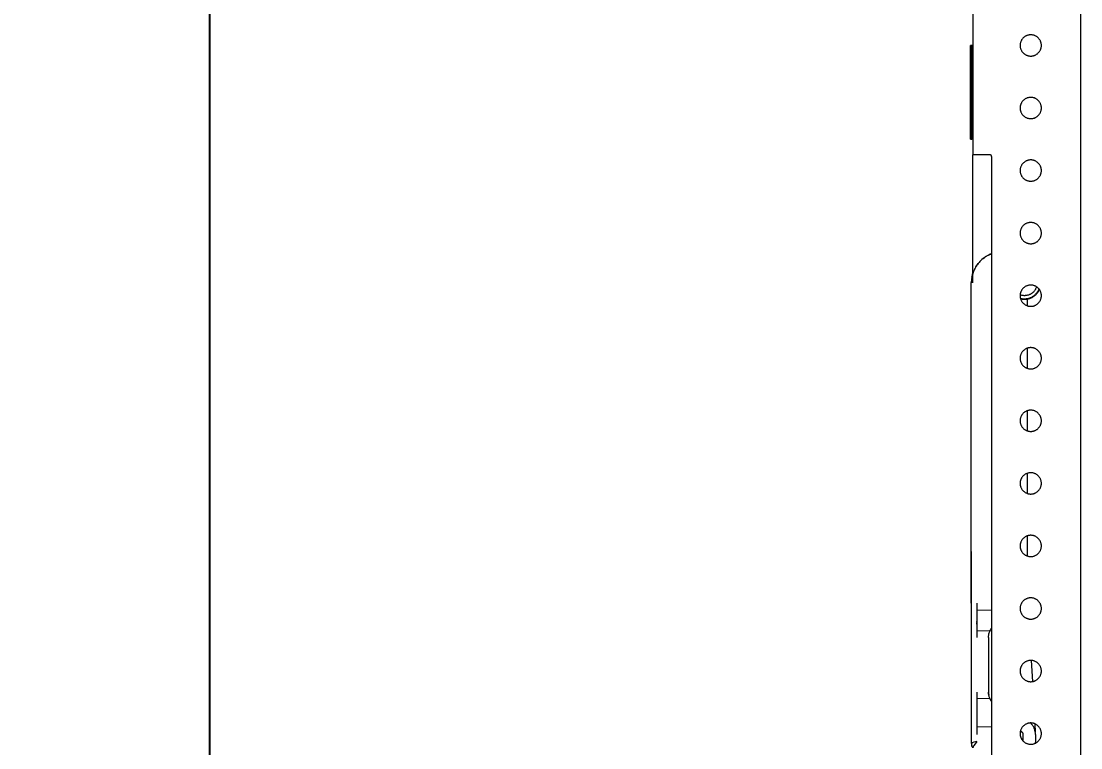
# Model space of a CAD drawing. Header units: millimetres. Extents: x -999 to 4635, y -962 to 3668.
# Drawn here: x -998.6 to -659.9, y 140.5 to 372.8 of the extents above; entities that cross this region are included whole.
import ezdxf

# ---------------------------------------------------------------- set-up
doc = ezdxf.new("R2010")
doc.units = ezdxf.units.MM
doc.layers.add('GORUNEN', color=7, linetype='Continuous', lineweight=9)
doc.layers.add('OLCU', color=4, linetype='Continuous', lineweight=9)
doc.styles.add('PI3D', font='arial.ttf')
doc.dimstyles.new('PF_MM', dxfattribs={"dimtxt": 40, "dimasz": 32, "dimexe": 24, "dimexo": 20, "dimgap": 14, "dimtad": 1, "dimdec": 1, "dimtxsty": 'PI3D', "dimcen": 2.5, "dimclrd": 4, "dimclre": 4, "dimclrt": 3, "dimazin": 3, "dimtfac": 1, "dimtmove": 0, "dimatfit": 3})

msp = doc.modelspace()

# ---------------------------------------------------------------- linework, layer by layer
at = {"layer": 'GORUNEN'}
for points in [[(-694.36, 2515), (-694.36, 330)], [(-659.86, 35), (-659.86, 2515)], [(-675.86, 368.4), (-676.02, 368.4), (-676.19, 368.38), (-676.35, 368.36), (-676.52, 368.33), (-676.68, 368.3), (-676.84, 368.25), (-677, 368.2), (-677.16, 368.14), (-677.31, 368.07), (-677.46, 368), (-677.6, 367.92), (-677.75, 367.83), (-677.88, 367.73), (-678.01, 367.63), (-678.14, 367.52), (-678.26, 367.4), (-678.38, 367.28), (-678.48, 367.16), (-678.59, 367.03), (-678.68, 366.89), (-678.77, 366.75), (-678.85, 366.6), (-678.93, 366.45), (-679, 366.3), (-679.06, 366.15), (-679.11, 365.99), (-679.15, 365.83), (-679.19, 365.66), (-679.22, 365.5), (-679.24, 365.33), (-679.25, 365.17), (-679.26, 365)], [(-672.46, 365), (-672.46, 365.17), (-672.47, 365.33), (-672.49, 365.5), (-672.52, 365.66), (-672.56, 365.83), (-672.6, 365.99), (-672.65, 366.15), (-672.71, 366.3), (-672.78, 366.45), (-672.86, 366.6), (-672.94, 366.75), (-673.03, 366.89), (-673.13, 367.03), (-673.23, 367.16), (-673.34, 367.28), (-673.45, 367.4), (-673.57, 367.52), (-673.7, 367.63), (-673.83, 367.73), (-673.97, 367.83), (-674.11, 367.92), (-674.25, 368), (-674.4, 368.07), (-674.55, 368.14), (-674.71, 368.2), (-674.87, 368.25), (-675.03, 368.3), (-675.19, 368.33), (-675.36, 368.36), (-675.52, 368.38), (-675.69, 368.4), (-675.86, 368.4)], [(-695.15, 335), (-695.15, 365)], [(-695.06, 365), (-695.15, 365)], [(-695.15, 335), (-695.15, 365)], [(-694.97, 365), (-695.06, 365)], [(-695.06, 335), (-695.06, 365)], [(-694.69, 365), (-694.97, 365)], [(-694.97, 335), (-694.97, 365)], [(-694.53, 365), (-694.69, 365)], [(-694.69, 335), (-694.69, 365)], [(-694.36, 365), (-694.53, 365)], [(-694.53, 335), (-694.53, 365)], [(-679.26, 365), (-679.25, 364.83), (-679.24, 364.67), (-679.22, 364.5), (-679.19, 364.34), (-679.15, 364.17), (-679.11, 364.01), (-679.06, 363.85), (-679, 363.7), (-678.93, 363.55), (-678.85, 363.4), (-678.77, 363.25), (-678.68, 363.11), (-678.59, 362.97), (-678.48, 362.84), (-678.38, 362.72), (-678.26, 362.6), (-678.14, 362.48), (-678.01, 362.37), (-677.88, 362.27), (-677.75, 362.17), (-677.6, 362.08), (-677.46, 362), (-677.31, 361.93), (-677.16, 361.86), (-677, 361.8), (-676.84, 361.75), (-676.68, 361.7), (-676.52, 361.67), (-676.35, 361.64), (-676.19, 361.62), (-676.02, 361.6), (-675.86, 361.6)], [(-675.86, 361.6), (-675.69, 361.6), (-675.52, 361.62), (-675.36, 361.64), (-675.19, 361.67), (-675.03, 361.7), (-674.87, 361.75), (-674.71, 361.8), (-674.55, 361.86), (-674.4, 361.93), (-674.25, 362), (-674.11, 362.08), (-673.97, 362.17), (-673.83, 362.27), (-673.7, 362.37), (-673.57, 362.48), (-673.45, 362.6), (-673.34, 362.72), (-673.23, 362.84), (-673.13, 362.97), (-673.03, 363.11), (-672.94, 363.25), (-672.86, 363.4), (-672.78, 363.55), (-672.71, 363.7), (-672.65, 363.85), (-672.6, 364.01), (-672.56, 364.17), (-672.52, 364.34), (-672.49, 364.5), (-672.47, 364.67), (-672.46, 364.83), (-672.46, 365)], [(-675.86, 348.4), (-676.02, 348.4), (-676.19, 348.38), (-676.35, 348.36), (-676.52, 348.33), (-676.68, 348.3), (-676.84, 348.25), (-677, 348.2), (-677.16, 348.14), (-677.31, 348.07), (-677.46, 348), (-677.6, 347.92), (-677.75, 347.83), (-677.88, 347.73), (-678.01, 347.63), (-678.14, 347.52), (-678.26, 347.4), (-678.38, 347.28), (-678.48, 347.16), (-678.59, 347.03), (-678.68, 346.89), (-678.77, 346.75), (-678.85, 346.6), (-678.93, 346.45), (-679, 346.3), (-679.06, 346.15), (-679.11, 345.99), (-679.15, 345.83), (-679.19, 345.66), (-679.22, 345.5), (-679.24, 345.33), (-679.25, 345.17), (-679.26, 345)], [(-672.46, 345), (-672.46, 345.17), (-672.47, 345.33), (-672.49, 345.5), (-672.52, 345.66), (-672.56, 345.83), (-672.6, 345.99), (-672.65, 346.15), (-672.71, 346.3), (-672.78, 346.45), (-672.86, 346.6), (-672.94, 346.75), (-673.03, 346.89), (-673.13, 347.03), (-673.23, 347.16), (-673.34, 347.28), (-673.45, 347.4), (-673.57, 347.52), (-673.7, 347.63), (-673.83, 347.73), (-673.97, 347.83), (-674.11, 347.92), (-674.25, 348), (-674.4, 348.07), (-674.55, 348.14), (-674.71, 348.2), (-674.87, 348.25), (-675.03, 348.3), (-675.19, 348.33), (-675.36, 348.36), (-675.52, 348.38), (-675.69, 348.4), (-675.86, 348.4)], [(-679.26, 345), (-679.25, 344.83), (-679.24, 344.67), (-679.22, 344.5), (-679.19, 344.34), (-679.15, 344.17), (-679.11, 344.01), (-679.06, 343.85), (-679, 343.7), (-678.93, 343.55), (-678.85, 343.4), (-678.77, 343.25), (-678.68, 343.11), (-678.59, 342.97), (-678.48, 342.84), (-678.38, 342.72), (-678.26, 342.6), (-678.14, 342.48), (-678.01, 342.37), (-677.88, 342.27), (-677.75, 342.17), (-677.6, 342.08), (-677.46, 342), (-677.31, 341.93), (-677.16, 341.86), (-677, 341.8), (-676.84, 341.75), (-676.68, 341.7), (-676.52, 341.67), (-676.35, 341.64), (-676.19, 341.62), (-676.02, 341.6), (-675.86, 341.6)], [(-675.86, 341.6), (-675.69, 341.6), (-675.52, 341.62), (-675.36, 341.64), (-675.19, 341.67), (-675.03, 341.7), (-674.87, 341.75), (-674.71, 341.8), (-674.55, 341.86), (-674.4, 341.93), (-674.25, 342), (-674.11, 342.08), (-673.97, 342.17), (-673.83, 342.27), (-673.7, 342.37), (-673.57, 342.48), (-673.45, 342.6), (-673.34, 342.72), (-673.23, 342.84), (-673.13, 342.97), (-673.03, 343.11), (-672.94, 343.25), (-672.86, 343.4), (-672.78, 343.55), (-672.71, 343.7), (-672.65, 343.85), (-672.6, 344.01), (-672.56, 344.17), (-672.52, 344.34), (-672.49, 344.5), (-672.47, 344.67), (-672.46, 344.83), (-672.46, 345)], [(-695.15, 335), (-695.06, 335)], [(-694.97, 335), (-695.06, 335)], [(-694.97, 335), (-694.69, 335)], [(-694.53, 335), (-694.69, 335)], [(-694.53, 335), (-694.36, 335)], [(-688.86, 330), (-694.36, 330)], [(-694.36, 289.06), (-694.36, 330)], [(-688.36, 329.5), (-688.36, 329.52), (-688.36, 329.55), (-688.36, 329.57), (-688.37, 329.6), (-688.37, 329.62), (-688.38, 329.64), (-688.38, 329.66), (-688.39, 329.69), (-688.4, 329.71), (-688.41, 329.73), (-688.42, 329.75), (-688.44, 329.77), (-688.45, 329.79), (-688.46, 329.81), (-688.48, 329.83), (-688.49, 329.85), (-688.51, 329.86), (-688.53, 329.88), (-688.55, 329.89), (-688.57, 329.91), (-688.59, 329.92), (-688.61, 329.93), (-688.63, 329.94), (-688.65, 329.96), (-688.67, 329.96), (-688.69, 329.97), (-688.72, 329.98), (-688.74, 329.99), (-688.76, 329.99), (-688.79, 330), (-688.81, 330), (-688.83, 330), (-688.86, 330)], [(-688.36, 329.5), (-688.36, 35)], [(-675.86, 328.4), (-676.02, 328.4), (-676.19, 328.38), (-676.35, 328.36), (-676.52, 328.33), (-676.68, 328.3), (-676.84, 328.25), (-677, 328.2), (-677.16, 328.14), (-677.31, 328.07), (-677.46, 328), (-677.6, 327.92), (-677.75, 327.83), (-677.88, 327.73), (-678.01, 327.63), (-678.14, 327.52), (-678.26, 327.4), (-678.38, 327.28), (-678.48, 327.16), (-678.59, 327.03), (-678.68, 326.89), (-678.77, 326.75), (-678.85, 326.6), (-678.93, 326.45), (-679, 326.3), (-679.06, 326.15), (-679.11, 325.99), (-679.15, 325.83), (-679.19, 325.66), (-679.22, 325.5), (-679.24, 325.33), (-679.25, 325.17), (-679.26, 325)], [(-672.46, 325), (-672.46, 325.17), (-672.47, 325.33), (-672.49, 325.5), (-672.52, 325.66), (-672.56, 325.83), (-672.6, 325.99), (-672.65, 326.15), (-672.71, 326.3), (-672.78, 326.45), (-672.86, 326.6), (-672.94, 326.75), (-673.03, 326.89), (-673.13, 327.03), (-673.23, 327.16), (-673.34, 327.28), (-673.45, 327.4), (-673.57, 327.52), (-673.7, 327.63), (-673.83, 327.73), (-673.97, 327.83), (-674.11, 327.92), (-674.25, 328), (-674.4, 328.07), (-674.55, 328.14), (-674.71, 328.2), (-674.87, 328.25), (-675.03, 328.3), (-675.19, 328.33), (-675.36, 328.36), (-675.52, 328.38), (-675.69, 328.4), (-675.86, 328.4)], [(-679.26, 325), (-679.25, 324.83), (-679.24, 324.67), (-679.22, 324.5), (-679.19, 324.34), (-679.15, 324.17), (-679.11, 324.01), (-679.06, 323.85), (-679, 323.7), (-678.93, 323.55), (-678.85, 323.4), (-678.77, 323.25), (-678.68, 323.11), (-678.59, 322.97), (-678.48, 322.84), (-678.38, 322.72), (-678.26, 322.6), (-678.14, 322.48), (-678.01, 322.37), (-677.88, 322.27), (-677.75, 322.17), (-677.6, 322.08), (-677.46, 322), (-677.31, 321.93), (-677.16, 321.86), (-677, 321.8), (-676.84, 321.75), (-676.68, 321.7), (-676.52, 321.67), (-676.35, 321.64), (-676.19, 321.62), (-676.02, 321.6), (-675.86, 321.6)], [(-675.86, 321.6), (-675.69, 321.6), (-675.52, 321.62), (-675.36, 321.64), (-675.19, 321.67), (-675.03, 321.7), (-674.87, 321.75), (-674.71, 321.8), (-674.55, 321.86), (-674.4, 321.93), (-674.25, 322), (-674.11, 322.08), (-673.97, 322.17), (-673.83, 322.27), (-673.7, 322.37), (-673.57, 322.48), (-673.45, 322.6), (-673.34, 322.72), (-673.23, 322.84), (-673.13, 322.97), (-673.03, 323.11), (-672.94, 323.25), (-672.86, 323.4), (-672.78, 323.55), (-672.71, 323.7), (-672.65, 323.85), (-672.6, 324.01), (-672.56, 324.17), (-672.52, 324.34), (-672.49, 324.5), (-672.47, 324.67), (-672.46, 324.83), (-672.46, 325)], [(-675.86, 308.4), (-676.02, 308.4), (-676.19, 308.38), (-676.35, 308.36), (-676.52, 308.33), (-676.68, 308.3), (-676.84, 308.25), (-677, 308.2), (-677.16, 308.14), (-677.31, 308.07), (-677.46, 308), (-677.6, 307.92), (-677.75, 307.83), (-677.88, 307.73), (-678.01, 307.63), (-678.14, 307.52), (-678.26, 307.4), (-678.38, 307.28), (-678.48, 307.16), (-678.59, 307.03), (-678.68, 306.89), (-678.77, 306.75), (-678.85, 306.6), (-678.93, 306.45), (-679, 306.3), (-679.06, 306.15), (-679.11, 305.99), (-679.15, 305.83), (-679.19, 305.66), (-679.22, 305.5), (-679.24, 305.33), (-679.25, 305.17), (-679.26, 305)], [(-672.46, 305), (-672.46, 305.17), (-672.47, 305.33), (-672.49, 305.5), (-672.52, 305.66), (-672.56, 305.83), (-672.6, 305.99), (-672.65, 306.15), (-672.71, 306.3), (-672.78, 306.45), (-672.86, 306.6), (-672.94, 306.75), (-673.03, 306.89), (-673.13, 307.03), (-673.23, 307.16), (-673.34, 307.28), (-673.45, 307.4), (-673.57, 307.52), (-673.7, 307.63), (-673.83, 307.73), (-673.97, 307.83), (-674.11, 307.92), (-674.25, 308), (-674.4, 308.07), (-674.55, 308.14), (-674.71, 308.2), (-674.87, 308.25), (-675.03, 308.3), (-675.19, 308.33), (-675.36, 308.36), (-675.52, 308.38), (-675.69, 308.4), (-675.86, 308.4)], [(-679.26, 305), (-679.25, 304.83), (-679.24, 304.67), (-679.22, 304.5), (-679.19, 304.34), (-679.15, 304.17), (-679.11, 304.01), (-679.06, 303.85), (-679, 303.7), (-678.93, 303.55), (-678.85, 303.4), (-678.77, 303.25), (-678.68, 303.11), (-678.59, 302.97), (-678.48, 302.84), (-678.38, 302.72), (-678.26, 302.6), (-678.14, 302.48), (-678.01, 302.37), (-677.88, 302.27), (-677.75, 302.17), (-677.6, 302.08), (-677.46, 302), (-677.31, 301.93), (-677.16, 301.86), (-677, 301.8), (-676.84, 301.75), (-676.68, 301.7), (-676.52, 301.67), (-676.35, 301.64), (-676.19, 301.62), (-676.02, 301.6), (-675.86, 301.6)], [(-675.86, 301.6), (-675.69, 301.6), (-675.52, 301.62), (-675.36, 301.64), (-675.19, 301.67), (-675.03, 301.7), (-674.87, 301.75), (-674.71, 301.8), (-674.55, 301.86), (-674.4, 301.93), (-674.25, 302), (-674.11, 302.08), (-673.97, 302.17), (-673.83, 302.27), (-673.7, 302.37), (-673.57, 302.48), (-673.45, 302.6), (-673.34, 302.72), (-673.23, 302.84), (-673.13, 302.97), (-673.03, 303.11), (-672.94, 303.25), (-672.86, 303.4), (-672.78, 303.55), (-672.71, 303.7), (-672.65, 303.85), (-672.6, 304.01), (-672.56, 304.17), (-672.52, 304.34), (-672.49, 304.5), (-672.47, 304.67), (-672.46, 304.83), (-672.46, 305)], [(-688.36, 298.43), (-688.78, 298.26), (-689.19, 298.07), (-689.6, 297.86), (-689.83, 297.74), (-690.05, 297.61)], [(-689.19, 298.07), (-688.92, 298.2), (-688.64, 298.31), (-688.36, 298.43)], [(-692.64, 295.33), (-692.93, 294.96), (-693.11, 294.71), (-693.29, 294.44), (-693.44, 294.18)], [(-693.44, 294.18), (-693.19, 294.58), (-692.93, 294.96), (-692.64, 295.33)], [(-693.13, 294.68), (-692.92, 294.98), (-692.78, 295.16), (-692.64, 295.34)], [(-692.99, 294.87), (-692.96, 294.92)], [(-691.11, 296.87), (-691.48, 296.55), (-691.83, 296.23), (-692.16, 295.89), (-692.4, 295.62), (-692.64, 295.33)], [(-691.11, 296.86), (-691.22, 296.77)], [(-690.05, 297.61), (-690.4, 297.38), (-690.75, 297.14), (-691.11, 296.87)], [(-691.11, 296.86), (-690.76, 297.13), (-690.41, 297.38), (-690.05, 297.61)], [(-691.09, 296.87), (-690.87, 297.05), (-690.73, 297.15), (-690.59, 297.25)], [(-690.45, 297.35), (-690.24, 297.49), (-690.02, 297.62)], [(-690.05, 297.61), (-690.02, 297.62)], [(-689.9, 297.69), (-689.65, 297.83), (-689.5, 297.92), (-689.34, 298)], [(-693.44, 294.18), (-693.63, 293.85), (-693.82, 293.49), (-693.99, 293.13), (-694.15, 292.75), (-694.29, 292.37), (-694.42, 291.99), (-694.53, 291.6), (-694.62, 291.2), (-694.7, 290.81), (-694.76, 290.41), (-694.81, 290), (-694.84, 289.6)], [(-694.69, 290.87), (-694.62, 291.23), (-694.53, 291.59), (-694.43, 291.94)], [(-694.69, 290.87), (-694.62, 291.23), (-694.53, 291.59), (-694.43, 291.94)], [(-693.44, 294.18), (-693.49, 294.11)], [(-693.46, 294.15), (-693.47, 294.14)], [(-693.47, 294.13), (-693.47, 294.13)], [(-693.45, 294.18), (-693.44, 294.19)], [(-693.45, 294.17), (-693.45, 294.17)], [(-694.84, 289.6), (-694.85, 289.33), (-694.86, 289.06)], [(-694.86, 289.06), (-694.85, 289.33), (-694.84, 289.6)], [(-694.86, 289.06), (-694.85, 289.52)], [(-694.86, 289.06), (-694.85, 289.52)], [(-694.86, 289.06), (-694.85, 289.52)], [(-694.85, 289.48), (-694.86, 289.06)], [(-694.86, 186.74), (-694.86, 289.06)], [(-694.86, 204.41), (-694.86, 289.06)], [(-675.86, 288.4), (-676.02, 288.4), (-676.19, 288.38), (-676.35, 288.36), (-676.52, 288.33), (-676.68, 288.3), (-676.84, 288.25), (-677, 288.2), (-677.16, 288.14), (-677.31, 288.07), (-677.46, 288), (-677.6, 287.92), (-677.75, 287.83), (-677.88, 287.73), (-678.01, 287.63), (-678.14, 287.52), (-678.26, 287.4), (-678.38, 287.28), (-678.48, 287.16), (-678.59, 287.03), (-678.68, 286.89), (-678.77, 286.75), (-678.85, 286.6), (-678.93, 286.45), (-679, 286.3), (-679.06, 286.15), (-679.11, 285.99), (-679.15, 285.83), (-679.19, 285.66), (-679.22, 285.5), (-679.24, 285.33), (-679.25, 285.17), (-679.26, 285)], [(-672.46, 285), (-672.46, 285.17), (-672.47, 285.33), (-672.49, 285.5), (-672.52, 285.66), (-672.56, 285.83), (-672.6, 285.99), (-672.65, 286.15), (-672.71, 286.3), (-672.78, 286.45), (-672.86, 286.6), (-672.94, 286.75), (-673.03, 286.89), (-673.13, 287.03), (-673.23, 287.16), (-673.34, 287.28), (-673.45, 287.4), (-673.57, 287.52), (-673.7, 287.63), (-673.83, 287.73), (-673.97, 287.83), (-674.11, 287.92), (-674.25, 288), (-674.4, 288.07), (-674.55, 288.14), (-674.71, 288.2), (-674.87, 288.25), (-675.03, 288.3), (-675.19, 288.33), (-675.36, 288.36), (-675.52, 288.38), (-675.69, 288.4), (-675.86, 288.4)], [(-679.26, 285), (-679.25, 284.83), (-679.24, 284.67), (-679.22, 284.5), (-679.19, 284.34), (-679.15, 284.17), (-679.11, 284.01), (-679.06, 283.85), (-679, 283.7), (-678.93, 283.55), (-678.85, 283.4), (-678.77, 283.25), (-678.68, 283.11), (-678.59, 282.97), (-678.48, 282.84), (-678.38, 282.72), (-678.26, 282.6), (-678.14, 282.48), (-678.01, 282.37), (-677.88, 282.27), (-677.75, 282.17), (-677.6, 282.08), (-677.46, 282), (-677.31, 281.93), (-677.16, 281.86), (-677, 281.8), (-676.84, 281.75), (-676.68, 281.7), (-676.52, 281.67), (-676.35, 281.64), (-676.19, 281.62), (-676.02, 281.6), (-675.86, 281.6)], [(-674.02, 287.86), (-674.08, 287.69), (-674.14, 287.52), (-674.21, 287.35), (-674.29, 287.19), (-674.37, 287.03), (-674.47, 286.88), (-674.57, 286.72), (-674.67, 286.58), (-674.79, 286.44), (-674.91, 286.3), (-675.03, 286.17), (-675.16, 286.04), (-675.3, 285.92), (-675.44, 285.81), (-675.59, 285.71), (-675.74, 285.61), (-675.89, 285.51), (-676.05, 285.43), (-676.22, 285.35), (-676.38, 285.28), (-676.55, 285.22), (-676.73, 285.16), (-676.9, 285.12), (-677.08, 285.08), (-677.26, 285.05), (-677.44, 285.02), (-677.62, 285.01), (-677.8, 285), (-677.98, 285), (-678.16, 285.01), (-678.34, 285.03), (-678.52, 285.06), (-678.7, 285.09), (-678.87, 285.13), (-679.05, 285.18), (-679.15, 285.21), (-679.25, 285.25)], [(-679.15, 284.17), (-678.91, 284.11), (-678.66, 284.07), (-678.42, 284.03), (-678.17, 284.01), (-677.92, 284), (-677.67, 284), (-677.42, 284.02), (-677.17, 284.05), (-676.92, 284.09), (-676.68, 284.14), (-676.44, 284.21), (-676.2, 284.28), (-675.97, 284.37), (-675.74, 284.47), (-675.51, 284.58), (-675.3, 284.71), (-675.08, 284.84), (-674.88, 284.98), (-674.68, 285.14), (-674.49, 285.3), (-674.31, 285.47), (-674.14, 285.65), (-673.98, 285.84), (-673.83, 286.04), (-673.68, 286.25), (-673.55, 286.46), (-673.43, 286.68), (-673.32, 286.9), (-673.26, 287.02), (-673.21, 287.14)], [(-673.11, 287), (-673.2, 286.81), (-673.29, 286.62), (-673.39, 286.43), (-673.5, 286.25), (-673.62, 286.07), (-673.74, 285.9), (-673.87, 285.74), (-673.99, 285.59), (-674.13, 285.45), (-674.25, 285.32), (-674.39, 285.2), (-674.52, 285.08), (-674.66, 284.96), (-674.8, 284.85), (-674.95, 284.75), (-675.1, 284.65), (-675.26, 284.55), (-675.41, 284.47), (-675.57, 284.38), (-675.73, 284.31), (-675.88, 284.24), (-676.03, 284.18), (-676.19, 284.13), (-676.36, 284.07), (-676.53, 284.02), (-676.69, 283.98), (-676.86, 283.95)], [(-675.86, 281.6), (-675.69, 281.6), (-675.52, 281.62), (-675.36, 281.64), (-675.19, 281.67), (-675.03, 281.7), (-674.87, 281.75), (-674.71, 281.8), (-674.55, 281.86), (-674.4, 281.93), (-674.25, 282), (-674.11, 282.08), (-673.97, 282.17), (-673.83, 282.27), (-673.7, 282.37), (-673.57, 282.48), (-673.45, 282.6), (-673.34, 282.72), (-673.23, 282.84), (-673.13, 282.97), (-673.03, 283.11), (-672.94, 283.25), (-672.86, 283.4), (-672.78, 283.55), (-672.71, 283.7), (-672.65, 283.85), (-672.6, 284.01), (-672.56, 284.17), (-672.52, 284.34), (-672.49, 284.5), (-672.47, 284.67), (-672.46, 284.83), (-672.46, 285)], [(-674.6, 285.01), (-674.41, 285.17), (-674.23, 285.34), (-674.06, 285.52), (-673.97, 285.62), (-673.88, 285.72)], [(-673.88, 285.72), (-673.78, 285.86)], [(-673.39, 286.44), (-673.29, 286.62), (-673.19, 286.81), (-673.11, 287)], [(-673.21, 287.14), (-673.16, 287.07), (-673.11, 287)], [(-679.11, 284), (-678.86, 283.95), (-678.62, 283.91), (-678.37, 283.88), (-678.13, 283.86), (-677.88, 283.85), (-677.63, 283.85), (-677.38, 283.87), (-677.14, 283.9), (-677, 283.92), (-676.86, 283.95)], [(-676.86, 283.95), (-676.63, 284), (-676.4, 284.06), (-676.18, 284.13), (-675.97, 284.21), (-675.75, 284.3), (-675.58, 284.38), (-675.4, 284.47)], [(-676.86, 281.75), (-676.86, 283.95)], [(-675.86, 268.4), (-676.02, 268.4), (-676.19, 268.38), (-676.35, 268.36), (-676.52, 268.33), (-676.68, 268.3), (-676.84, 268.25), (-677, 268.2), (-677.16, 268.14), (-677.31, 268.07), (-677.46, 268), (-677.6, 267.92), (-677.75, 267.83), (-677.88, 267.73), (-678.01, 267.63), (-678.14, 267.52), (-678.26, 267.4), (-678.38, 267.28), (-678.48, 267.16), (-678.59, 267.03), (-678.68, 266.89), (-678.77, 266.75), (-678.85, 266.6), (-678.93, 266.45), (-679, 266.3), (-679.06, 266.15), (-679.11, 265.99), (-679.15, 265.83), (-679.19, 265.66), (-679.22, 265.5), (-679.24, 265.33), (-679.25, 265.17), (-679.26, 265)], [(-676.86, 261.75), (-676.86, 268.25)], [(-672.46, 265), (-672.46, 265.17), (-672.47, 265.33), (-672.49, 265.5), (-672.52, 265.66), (-672.56, 265.83), (-672.6, 265.99), (-672.65, 266.15), (-672.71, 266.3), (-672.78, 266.45), (-672.86, 266.6), (-672.94, 266.75), (-673.03, 266.89), (-673.13, 267.03), (-673.23, 267.16), (-673.34, 267.28), (-673.45, 267.4), (-673.57, 267.52), (-673.7, 267.63), (-673.83, 267.73), (-673.97, 267.83), (-674.11, 267.92), (-674.25, 268), (-674.4, 268.07), (-674.55, 268.14), (-674.71, 268.2), (-674.87, 268.25), (-675.03, 268.3), (-675.19, 268.33), (-675.36, 268.36), (-675.52, 268.38), (-675.69, 268.4), (-675.86, 268.4)], [(-679.26, 265), (-679.25, 264.83), (-679.24, 264.67), (-679.22, 264.5), (-679.19, 264.34), (-679.15, 264.17), (-679.11, 264.01), (-679.06, 263.85), (-679, 263.7), (-678.93, 263.55), (-678.85, 263.4), (-678.77, 263.25), (-678.68, 263.11), (-678.59, 262.97), (-678.48, 262.84), (-678.38, 262.72), (-678.26, 262.6), (-678.14, 262.48), (-678.01, 262.37), (-677.88, 262.27), (-677.75, 262.17), (-677.6, 262.08), (-677.46, 262), (-677.31, 261.93), (-677.16, 261.86), (-677, 261.8), (-676.84, 261.75), (-676.68, 261.7), (-676.52, 261.67), (-676.35, 261.64), (-676.19, 261.62), (-676.02, 261.6), (-675.86, 261.6)], [(-675.86, 261.6), (-675.69, 261.6), (-675.52, 261.62), (-675.36, 261.64), (-675.19, 261.67), (-675.03, 261.7), (-674.87, 261.75), (-674.71, 261.8), (-674.55, 261.86), (-674.4, 261.93), (-674.25, 262), (-674.11, 262.08), (-673.97, 262.17), (-673.83, 262.27), (-673.7, 262.37), (-673.57, 262.48), (-673.45, 262.6), (-673.34, 262.72), (-673.23, 262.84), (-673.13, 262.97), (-673.03, 263.11), (-672.94, 263.25), (-672.86, 263.4), (-672.78, 263.55), (-672.71, 263.7), (-672.65, 263.85), (-672.6, 264.01), (-672.56, 264.17), (-672.52, 264.34), (-672.49, 264.5), (-672.47, 264.67), (-672.46, 264.83), (-672.46, 265)], [(-675.86, 248.4), (-676.02, 248.4), (-676.19, 248.38), (-676.35, 248.36), (-676.52, 248.33), (-676.68, 248.3), (-676.84, 248.25), (-677, 248.2), (-677.16, 248.14), (-677.31, 248.07), (-677.46, 248), (-677.6, 247.92), (-677.75, 247.83), (-677.88, 247.73), (-678.01, 247.63), (-678.14, 247.52), (-678.26, 247.4), (-678.38, 247.28), (-678.48, 247.16), (-678.59, 247.03), (-678.68, 246.89), (-678.77, 246.75), (-678.85, 246.6), (-678.93, 246.45), (-679, 246.3), (-679.06, 246.15), (-679.11, 245.99), (-679.15, 245.83), (-679.19, 245.66), (-679.22, 245.5), (-679.24, 245.33), (-679.25, 245.17), (-679.26, 245)], [(-676.86, 241.75), (-676.86, 248.25)], [(-672.46, 245), (-672.46, 245.17), (-672.47, 245.33), (-672.49, 245.5), (-672.52, 245.66), (-672.56, 245.83), (-672.6, 245.99), (-672.65, 246.15), (-672.71, 246.3), (-672.78, 246.45), (-672.86, 246.6), (-672.94, 246.75), (-673.03, 246.89), (-673.13, 247.03), (-673.23, 247.16), (-673.34, 247.28), (-673.45, 247.4), (-673.57, 247.52), (-673.7, 247.63), (-673.83, 247.73), (-673.97, 247.83), (-674.11, 247.92), (-674.25, 248), (-674.4, 248.07), (-674.55, 248.14), (-674.71, 248.2), (-674.87, 248.25), (-675.03, 248.3), (-675.19, 248.33), (-675.36, 248.36), (-675.52, 248.38), (-675.69, 248.4), (-675.86, 248.4)], [(-679.26, 245), (-679.25, 244.83), (-679.24, 244.67), (-679.22, 244.5), (-679.19, 244.34), (-679.15, 244.17), (-679.11, 244.01), (-679.06, 243.85), (-679, 243.7), (-678.93, 243.55), (-678.85, 243.4), (-678.77, 243.25), (-678.68, 243.11), (-678.59, 242.97), (-678.48, 242.84), (-678.38, 242.72), (-678.26, 242.6), (-678.14, 242.48), (-678.01, 242.37), (-677.88, 242.27), (-677.75, 242.17), (-677.6, 242.08), (-677.46, 242), (-677.31, 241.93), (-677.16, 241.86), (-677, 241.8), (-676.84, 241.75), (-676.68, 241.7), (-676.52, 241.67), (-676.35, 241.64), (-676.19, 241.62), (-676.02, 241.6), (-675.86, 241.6)], [(-675.86, 241.6), (-675.69, 241.6), (-675.52, 241.62), (-675.36, 241.64), (-675.19, 241.67), (-675.03, 241.7), (-674.87, 241.75), (-674.71, 241.8), (-674.55, 241.86), (-674.4, 241.93), (-674.25, 242), (-674.11, 242.08), (-673.97, 242.17), (-673.83, 242.27), (-673.7, 242.37), (-673.57, 242.48), (-673.45, 242.6), (-673.34, 242.72), (-673.23, 242.84), (-673.13, 242.97), (-673.03, 243.11), (-672.94, 243.25), (-672.86, 243.4), (-672.78, 243.55), (-672.71, 243.7), (-672.65, 243.85), (-672.6, 244.01), (-672.56, 244.17), (-672.52, 244.34), (-672.49, 244.5), (-672.47, 244.67), (-672.46, 244.83), (-672.46, 245)], [(-675.86, 228.4), (-676.02, 228.4), (-676.19, 228.38), (-676.35, 228.36), (-676.52, 228.33), (-676.68, 228.3), (-676.84, 228.25), (-677, 228.2), (-677.16, 228.14), (-677.31, 228.07), (-677.46, 228), (-677.6, 227.92), (-677.75, 227.83), (-677.88, 227.73), (-678.01, 227.63), (-678.14, 227.52), (-678.26, 227.4), (-678.38, 227.28), (-678.48, 227.16), (-678.59, 227.03), (-678.68, 226.89), (-678.77, 226.75), (-678.85, 226.6), (-678.93, 226.45), (-679, 226.3), (-679.06, 226.15), (-679.11, 225.99), (-679.15, 225.83), (-679.19, 225.66), (-679.22, 225.5), (-679.24, 225.33), (-679.25, 225.17), (-679.26, 225)], [(-676.86, 221.75), (-676.86, 228.25)], [(-672.46, 225), (-672.46, 225.17), (-672.47, 225.33), (-672.49, 225.5), (-672.52, 225.66), (-672.56, 225.83), (-672.6, 225.99), (-672.65, 226.15), (-672.71, 226.3), (-672.78, 226.45), (-672.86, 226.6), (-672.94, 226.75), (-673.03, 226.89), (-673.13, 227.03), (-673.23, 227.16), (-673.34, 227.28), (-673.45, 227.4), (-673.57, 227.52), (-673.7, 227.63), (-673.83, 227.73), (-673.97, 227.83), (-674.11, 227.92), (-674.25, 228), (-674.4, 228.07), (-674.55, 228.14), (-674.71, 228.2), (-674.87, 228.25), (-675.03, 228.3), (-675.19, 228.33), (-675.36, 228.36), (-675.52, 228.38), (-675.69, 228.4), (-675.86, 228.4)], [(-679.26, 225), (-679.25, 224.83), (-679.24, 224.67), (-679.22, 224.5), (-679.19, 224.34), (-679.15, 224.17), (-679.11, 224.01), (-679.06, 223.85), (-679, 223.7), (-678.93, 223.55), (-678.85, 223.4), (-678.77, 223.25), (-678.68, 223.11), (-678.59, 222.97), (-678.48, 222.84), (-678.38, 222.72), (-678.26, 222.6), (-678.14, 222.48), (-678.01, 222.37), (-677.88, 222.27), (-677.75, 222.17), (-677.6, 222.08), (-677.46, 222), (-677.31, 221.93), (-677.16, 221.86), (-677, 221.8), (-676.84, 221.75), (-676.68, 221.7), (-676.52, 221.67), (-676.35, 221.64), (-676.19, 221.62), (-676.02, 221.6), (-675.86, 221.6)], [(-675.86, 221.6), (-675.69, 221.6), (-675.52, 221.62), (-675.36, 221.64), (-675.19, 221.67), (-675.03, 221.7), (-674.87, 221.75), (-674.71, 221.8), (-674.55, 221.86), (-674.4, 221.93), (-674.25, 222), (-674.11, 222.08), (-673.97, 222.17), (-673.83, 222.27), (-673.7, 222.37), (-673.57, 222.48), (-673.45, 222.6), (-673.34, 222.72), (-673.23, 222.84), (-673.13, 222.97), (-673.03, 223.11), (-672.94, 223.25), (-672.86, 223.4), (-672.78, 223.55), (-672.71, 223.7), (-672.65, 223.85), (-672.6, 224.01), (-672.56, 224.17), (-672.52, 224.34), (-672.49, 224.5), (-672.47, 224.67), (-672.46, 224.83), (-672.46, 225)], [(-675.86, 208.4), (-676.02, 208.4), (-676.19, 208.38), (-676.35, 208.36), (-676.52, 208.33), (-676.68, 208.3), (-676.84, 208.25), (-677, 208.2), (-677.16, 208.14), (-677.31, 208.07), (-677.46, 208), (-677.6, 207.92), (-677.75, 207.83), (-677.88, 207.73), (-678.01, 207.63), (-678.14, 207.52), (-678.26, 207.4), (-678.38, 207.28), (-678.48, 207.16), (-678.59, 207.03), (-678.68, 206.89), (-678.77, 206.75), (-678.85, 206.6), (-678.93, 206.45), (-679, 206.3), (-679.06, 206.15), (-679.11, 205.99), (-679.15, 205.83), (-679.19, 205.66), (-679.22, 205.5), (-679.24, 205.33), (-679.25, 205.17), (-679.26, 205)], [(-676.86, 201.75), (-676.86, 208.25)], [(-672.46, 205), (-672.46, 205.17), (-672.47, 205.33), (-672.49, 205.5), (-672.52, 205.66), (-672.56, 205.83), (-672.6, 205.99), (-672.65, 206.15), (-672.71, 206.3), (-672.78, 206.45), (-672.86, 206.6), (-672.94, 206.75), (-673.03, 206.89), (-673.13, 207.03), (-673.23, 207.16), (-673.34, 207.28), (-673.45, 207.4), (-673.57, 207.52), (-673.7, 207.63), (-673.83, 207.73), (-673.97, 207.83), (-674.11, 207.92), (-674.25, 208), (-674.4, 208.07), (-674.55, 208.14), (-674.71, 208.2), (-674.87, 208.25), (-675.03, 208.3), (-675.19, 208.33), (-675.36, 208.36), (-675.52, 208.38), (-675.69, 208.4), (-675.86, 208.4)], [(-694.86, 186.74), (-694.86, 204.41)], [(-679.26, 205), (-679.25, 204.83), (-679.24, 204.67), (-679.22, 204.5), (-679.19, 204.34), (-679.15, 204.17), (-679.11, 204.01), (-679.06, 203.85), (-679, 203.7), (-678.93, 203.55), (-678.85, 203.4), (-678.77, 203.25), (-678.68, 203.11), (-678.59, 202.97), (-678.48, 202.84), (-678.38, 202.72), (-678.26, 202.6), (-678.14, 202.48), (-678.01, 202.37), (-677.88, 202.27), (-677.75, 202.17), (-677.6, 202.08), (-677.46, 202), (-677.31, 201.93), (-677.16, 201.86), (-677, 201.8), (-676.84, 201.75), (-676.68, 201.7), (-676.52, 201.67), (-676.35, 201.64), (-676.19, 201.62), (-676.02, 201.6), (-675.86, 201.6)], [(-675.86, 201.6), (-675.69, 201.6), (-675.52, 201.62), (-675.36, 201.64), (-675.19, 201.67), (-675.03, 201.7), (-674.87, 201.75), (-674.71, 201.8), (-674.55, 201.86), (-674.4, 201.93), (-674.25, 202), (-674.11, 202.08), (-673.97, 202.17), (-673.83, 202.27), (-673.7, 202.37), (-673.57, 202.48), (-673.45, 202.6), (-673.34, 202.72), (-673.23, 202.84), (-673.13, 202.97), (-673.03, 203.11), (-672.94, 203.25), (-672.86, 203.4), (-672.78, 203.55), (-672.71, 203.7), (-672.65, 203.85), (-672.6, 204.01), (-672.56, 204.17), (-672.52, 204.34), (-672.49, 204.5), (-672.47, 204.67), (-672.46, 204.83), (-672.46, 205)], [(-694.86, 203.18), (-694.86, 180.88)], [(-694.86, 186.74), (-694.86, 184.08)], [(-693.13, 186.74), (-693.13, 184.36)], [(-693.13, 186.74), (-693.13, 184.36)], [(-675.86, 188.4), (-676.02, 188.4), (-676.19, 188.38), (-676.35, 188.36), (-676.52, 188.33), (-676.68, 188.3), (-676.84, 188.25), (-677, 188.2), (-677.16, 188.14), (-677.31, 188.07), (-677.46, 188), (-677.6, 187.92), (-677.75, 187.83), (-677.88, 187.73), (-678.01, 187.63), (-678.14, 187.52), (-678.26, 187.4), (-678.38, 187.28), (-678.48, 187.16), (-678.59, 187.03), (-678.68, 186.89), (-678.77, 186.75), (-678.85, 186.6), (-678.93, 186.45), (-679, 186.3), (-679.06, 186.15), (-679.11, 185.99), (-679.15, 185.83), (-679.19, 185.66), (-679.22, 185.5), (-679.24, 185.33), (-679.25, 185.17), (-679.26, 185)], [(-672.46, 185), (-672.46, 185.17), (-672.47, 185.33), (-672.49, 185.5), (-672.52, 185.66), (-672.56, 185.83), (-672.6, 185.99), (-672.65, 186.15), (-672.71, 186.3), (-672.78, 186.45), (-672.86, 186.6), (-672.94, 186.75), (-673.03, 186.89), (-673.13, 187.03), (-673.23, 187.16), (-673.34, 187.28), (-673.45, 187.4), (-673.57, 187.52), (-673.7, 187.63), (-673.83, 187.73), (-673.97, 187.83), (-674.11, 187.92), (-674.25, 188), (-674.4, 188.07), (-674.55, 188.14), (-674.71, 188.2), (-674.87, 188.25), (-675.03, 188.3), (-675.19, 188.33), (-675.36, 188.36), (-675.52, 188.38), (-675.69, 188.4), (-675.86, 188.4)], [(-694.86, 184.08), (-694.86, 177.47)], [(-688.36, 184.45), (-693.13, 184.36)], [(-693.13, 184.36), (-693.13, 177.75)], [(-679.26, 185), (-679.25, 184.83), (-679.24, 184.67), (-679.22, 184.5), (-679.19, 184.34), (-679.15, 184.17), (-679.11, 184.01), (-679.06, 183.85), (-679, 183.7), (-678.93, 183.55), (-678.85, 183.4), (-678.77, 183.25), (-678.68, 183.11), (-678.59, 182.97), (-678.48, 182.84), (-678.38, 182.72), (-678.26, 182.6), (-678.14, 182.48), (-678.01, 182.37), (-677.88, 182.27), (-677.75, 182.17), (-677.6, 182.08), (-677.46, 182), (-677.31, 181.93), (-677.16, 181.86), (-677, 181.8), (-676.84, 181.75), (-676.68, 181.7), (-676.52, 181.67), (-676.35, 181.64), (-676.19, 181.62), (-676.02, 181.6), (-675.86, 181.6)], [(-675.86, 181.6), (-675.69, 181.6), (-675.52, 181.62), (-675.36, 181.64), (-675.19, 181.67), (-675.03, 181.7), (-674.87, 181.75), (-674.71, 181.8), (-674.55, 181.86), (-674.4, 181.93), (-674.25, 182), (-674.11, 182.08), (-673.97, 182.17), (-673.83, 182.27), (-673.7, 182.37), (-673.57, 182.48), (-673.45, 182.6), (-673.34, 182.72), (-673.23, 182.84), (-673.13, 182.97), (-673.03, 183.11), (-672.94, 183.25), (-672.86, 183.4), (-672.78, 183.55), (-672.71, 183.7), (-672.65, 183.85), (-672.6, 184.01), (-672.56, 184.17), (-672.52, 184.34), (-672.49, 184.5), (-672.47, 184.67), (-672.46, 184.83), (-672.46, 185)], [(-693.13, 180.8), (-693.13, 180.98)], [(-693.13, 180), (-693.13, 180.5)], [(-694.86, 178.17), (-694.86, 175.76)], [(-694.86, 178.17), (-694.86, 175.76)], [(-694.86, 177.47), (-694.86, 175.76)], [(-688.91, 177.83), (-693.13, 177.75)], [(-693.13, 177.75), (-693.13, 175.76)], [(-689.36, 175.76), (-689.35, 176), (-689.33, 176.24), (-689.3, 176.48), (-689.26, 176.72), (-689.21, 176.95), (-689.15, 177.19), (-689.07, 177.41), (-688.99, 177.64), (-688.89, 177.86), (-688.78, 178.08), (-688.67, 178.29), (-688.54, 178.49), (-688.45, 178.63), (-688.36, 178.76)], [(-688.91, 177.83), (-688.94, 177.75)], [(-688.36, 178.76), (-688.47, 178.6), (-688.57, 178.45), (-688.67, 178.29), (-688.75, 178.14), (-688.83, 177.98), (-688.91, 177.83)], [(-688.83, 178), (-688.82, 178)], [(-694.86, 175.76), (-694.86, 158.24)], [(-689.36, 175.76), (-689.36, 158.24)], [(-675.86, 168.4), (-676.02, 168.4), (-676.19, 168.38), (-676.35, 168.36), (-676.52, 168.33), (-676.68, 168.3), (-676.84, 168.25), (-677, 168.2), (-677.16, 168.14), (-677.31, 168.07), (-677.46, 168), (-677.6, 167.92), (-677.75, 167.83), (-677.88, 167.73), (-678.01, 167.63), (-678.14, 167.52), (-678.26, 167.4), (-678.38, 167.28), (-678.48, 167.16), (-678.59, 167.03), (-678.68, 166.89), (-678.77, 166.75), (-678.85, 166.6), (-678.93, 166.45), (-679, 166.3), (-679.06, 166.15), (-679.11, 165.99), (-679.15, 165.83), (-679.19, 165.66), (-679.22, 165.5), (-679.24, 165.33), (-679.25, 165.17), (-679.26, 165)], [(-672.46, 165), (-672.46, 165.17), (-672.47, 165.33), (-672.49, 165.5), (-672.52, 165.66), (-672.56, 165.83), (-672.6, 165.99), (-672.65, 166.15), (-672.71, 166.3), (-672.78, 166.45), (-672.86, 166.6), (-672.94, 166.75), (-673.03, 166.89), (-673.13, 167.03), (-673.23, 167.16), (-673.34, 167.28), (-673.45, 167.4), (-673.57, 167.52), (-673.7, 167.63), (-673.83, 167.73), (-673.97, 167.83), (-674.11, 167.92), (-674.25, 168), (-674.4, 168.07), (-674.55, 168.14), (-674.71, 168.2), (-674.87, 168.25), (-675.03, 168.3), (-675.19, 168.33), (-675.36, 168.36), (-675.52, 168.38), (-675.69, 168.4), (-675.86, 168.4)], [(-675.75, 168.4), (-675.35, 161.64)], [(-679.26, 165), (-679.25, 164.83), (-679.24, 164.67), (-679.22, 164.5), (-679.19, 164.34), (-679.15, 164.17), (-679.11, 164.01), (-679.06, 163.85), (-679, 163.7), (-678.93, 163.55), (-678.85, 163.4), (-678.77, 163.25), (-678.68, 163.11), (-678.59, 162.97), (-678.48, 162.84), (-678.38, 162.72), (-678.26, 162.6), (-678.14, 162.48), (-678.01, 162.37), (-677.88, 162.27), (-677.75, 162.17), (-677.6, 162.08), (-677.46, 162), (-677.31, 161.93), (-677.16, 161.86), (-677, 161.8), (-676.84, 161.75), (-676.68, 161.7), (-676.52, 161.67), (-676.35, 161.64), (-676.19, 161.62), (-676.02, 161.6), (-675.86, 161.6)], [(-675.86, 161.6), (-675.69, 161.6), (-675.52, 161.62), (-675.36, 161.64), (-675.19, 161.67), (-675.03, 161.7), (-674.87, 161.75), (-674.71, 161.8), (-674.55, 161.86), (-674.4, 161.93), (-674.25, 162), (-674.11, 162.08), (-673.97, 162.17), (-673.83, 162.27), (-673.7, 162.37), (-673.57, 162.48), (-673.45, 162.6), (-673.34, 162.72), (-673.23, 162.84), (-673.13, 162.97), (-673.03, 163.11), (-672.94, 163.25), (-672.86, 163.4), (-672.78, 163.55), (-672.71, 163.7), (-672.65, 163.85), (-672.6, 164.01), (-672.56, 164.17), (-672.52, 164.34), (-672.49, 164.5), (-672.47, 164.67), (-672.46, 164.83), (-672.46, 165)], [(-694.86, 158.24), (-694.86, 156.53)], [(-694.86, 158.24), (-694.86, 144.76)], [(-694.86, 158.24), (-694.86, 144.76)], [(-694.86, 156.53), (-694.86, 147.47)], [(-693.13, 158.24), (-693.13, 156.25)], [(-693.13, 156.25), (-693.13, 147.19)], [(-688.91, 156.17), (-693.13, 156.25)], [(-689.36, 158.24), (-689.35, 158), (-689.33, 157.76), (-689.3, 157.52), (-689.28, 157.39), (-689.26, 157.26)], [(-688.36, 155.24), (-688.5, 155.44), (-688.63, 155.64), (-688.75, 155.85), (-688.86, 156.07), (-688.96, 156.29), (-689.05, 156.51), (-689.12, 156.74), (-689.19, 156.97), (-689.25, 157.2), (-689.29, 157.44), (-689.32, 157.68), (-689.35, 157.92), (-689.35, 158.08), (-689.36, 158.24)], [(-688.92, 156.19), (-688.91, 156.17)], [(-688.91, 156.17), (-688.8, 155.95), (-688.69, 155.74), (-688.58, 155.56), (-688.47, 155.4), (-688.36, 155.24)], [(-694.86, 147.47), (-694.86, 144.76)], [(-693.13, 147.19), (-693.13, 144.76)], [(-688.36, 147.1), (-693.13, 147.19)], [(-675.86, 148.4), (-676.02, 148.4), (-676.19, 148.38), (-676.35, 148.36), (-676.52, 148.33), (-676.68, 148.3), (-676.84, 148.25), (-677, 148.2), (-677.16, 148.14), (-677.31, 148.07), (-677.46, 148), (-677.6, 147.92), (-677.75, 147.83), (-677.88, 147.73), (-678.01, 147.63), (-678.14, 147.52), (-678.26, 147.4), (-678.38, 147.28), (-678.48, 147.16), (-678.59, 147.03), (-678.68, 146.89), (-678.77, 146.75), (-678.85, 146.6), (-678.93, 146.45), (-679, 146.3), (-679.06, 146.15), (-679.11, 145.99), (-679.15, 145.83), (-679.19, 145.66), (-679.22, 145.5), (-679.24, 145.33), (-679.25, 145.17), (-679.26, 145)], [(-679.12, 145.94), (-678.75, 145.57)], [(-679.12, 145.94), (-678.65, 145.46)], [(-675.93, 148.4), (-675.82, 148.29)], [(-672.46, 145), (-672.46, 145.17), (-672.47, 145.33), (-672.49, 145.5), (-672.52, 145.66), (-672.56, 145.83), (-672.6, 145.99), (-672.65, 146.15), (-672.71, 146.3), (-672.78, 146.45), (-672.86, 146.6), (-672.94, 146.75), (-673.03, 146.89), (-673.13, 147.03), (-673.23, 147.16), (-673.34, 147.28), (-673.45, 147.4), (-673.57, 147.52), (-673.7, 147.63), (-673.83, 147.73), (-673.97, 147.83), (-674.11, 147.92), (-674.25, 148), (-674.4, 148.07), (-674.55, 148.14), (-674.71, 148.2), (-674.87, 148.25), (-675.03, 148.3), (-675.19, 148.33), (-675.36, 148.36), (-675.52, 148.38), (-675.69, 148.4), (-675.86, 148.4)], [(-674.36, 144.76), (-674.36, 145), (-674.38, 145.23), (-674.41, 145.47), (-674.45, 145.71), (-674.5, 145.94), (-674.56, 146.17), (-674.63, 146.4), (-674.72, 146.62), (-674.81, 146.84), (-674.91, 147.05), (-675.03, 147.26), (-675.15, 147.47), (-675.29, 147.66), (-675.43, 147.85), (-675.58, 148.04), (-675.7, 148.17), (-675.82, 148.29)], [(-674.57, 148.15), (-674.42, 145.53)], [(-694.86, 144.76), (-694.86, 141.96)], [(-693.13, 142.47), (-694.01, 142.23), (-694.63, 142.04), (-694.86, 141.96)], [(-693.13, 142.47), (-693.66, 141.75), (-694.02, 141.21), (-694.14, 141), (-694.24, 140.82), (-694.29, 140.74), (-694.31, 140.68), (-694.33, 140.64), (-694.34, 140.6), (-694.35, 140.57), (-694.36, 140.55), (-694.36, 140.53), (-694.36, 140.52), (-694.36, 140.51), (-694.37, 140.51), (-694.37, 140.5), (-694.37, 140.5), (-694.36, 140.49), (-694.36, 140.49), (-694.36, 140.48), (-694.36, 140.48), (-694.36, 140.48), (-694.36, 140.48), (-694.36, 140.47), (-694.36, 140.47), (-694.36, 140.47), (-694.36, 140.47), (-694.36, 140.47), (-694.36, 140.47), (-694.36, 140.46)], [(-679.26, 145), (-679.25, 144.83), (-679.24, 144.67), (-679.22, 144.5), (-679.19, 144.34), (-679.15, 144.17), (-679.11, 144.01), (-679.06, 143.85), (-679, 143.7), (-678.93, 143.55), (-678.85, 143.4), (-678.77, 143.25), (-678.68, 143.11), (-678.59, 142.97), (-678.48, 142.84), (-678.38, 142.72), (-678.26, 142.6), (-678.14, 142.48), (-678.01, 142.37), (-677.88, 142.27), (-677.75, 142.17), (-677.6, 142.08), (-677.46, 142), (-677.31, 141.93), (-677.16, 141.86), (-677, 141.8), (-676.84, 141.75), (-676.68, 141.7), (-676.52, 141.67), (-676.35, 141.64), (-676.19, 141.62), (-676.02, 141.6), (-675.86, 141.6)], [(-678.65, 145.46), (-678.62, 145.43), (-678.58, 145.39), (-678.56, 145.36), (-678.53, 145.32), (-678.5, 145.28), (-678.48, 145.24), (-678.46, 145.19), (-678.44, 145.15), (-678.42, 145.11), (-678.4, 145.06), (-678.39, 145.01), (-678.38, 144.97), (-678.37, 144.92), (-678.36, 144.87), (-678.36, 144.83), (-678.36, 144.79), (-678.36, 144.76)], [(-678.6, 145.42), (-678.57, 145.38), (-678.54, 145.34), (-678.51, 145.3), (-678.49, 145.26), (-678.47, 145.21), (-678.45, 145.17), (-678.43, 145.14), (-678.42, 145.11)], [(-678.36, 144.76), (-678.36, 142.7)], [(-675.86, 141.6), (-675.69, 141.6), (-675.52, 141.62), (-675.36, 141.64), (-675.19, 141.67), (-675.03, 141.7), (-674.87, 141.75), (-674.71, 141.8), (-674.55, 141.86), (-674.4, 141.93), (-674.25, 142), (-674.11, 142.08), (-673.97, 142.17), (-673.83, 142.27), (-673.7, 142.37), (-673.57, 142.48), (-673.45, 142.6), (-673.34, 142.72), (-673.23, 142.84), (-673.13, 142.97), (-673.03, 143.11), (-672.94, 143.25), (-672.86, 143.4), (-672.78, 143.55), (-672.71, 143.7), (-672.65, 143.85), (-672.6, 144.01), (-672.56, 144.17), (-672.52, 144.34), (-672.49, 144.5), (-672.47, 144.67), (-672.46, 144.83), (-672.46, 145)], [(-674.42, 145.53), (-674.42, 145.55)], [(-674.36, 144.76), (-674.36, 144.5)], [(-674.36, 144.5), (-674.36, 142.26)], [(-694.86, 141.96), (-694.81, 141.98)], [(-694.86, 141.96), (-694.86, 141.92)], [(-694.86, 141.96), (-694.86, 141.92)], [(-694.86, 141.92), (-694.85, 141.8), (-694.84, 141.69), (-694.83, 141.62), (-694.82, 141.55)], [(-694.86, 141.92), (-694.85, 141.8), (-694.84, 141.69), (-694.83, 141.62), (-694.82, 141.55)], [(-694.86, 141.92), (-694.85, 141.8), (-694.84, 141.69), (-694.83, 141.62), (-694.82, 141.55)], [(-694.82, 141.55), (-694.8, 141.45), (-694.78, 141.36), (-694.76, 141.26), (-694.73, 141.17), (-694.69, 141.08), (-694.66, 140.99), (-694.62, 140.9), (-694.57, 140.81), (-694.52, 140.72), (-694.47, 140.64), (-694.42, 140.55), (-694.36, 140.47)], [(-694.36, 140.46), (-694.42, 140.56), (-694.49, 140.67), (-694.55, 140.77), (-694.6, 140.87), (-694.65, 140.97), (-694.69, 141.08), (-694.73, 141.17), (-694.76, 141.27)], [(-694.71, 141.13), (-694.67, 141.01), (-694.62, 140.9), (-694.58, 140.82), (-694.55, 140.77), (-694.52, 140.71)], [(-694.57, 140.8), (-694.57, 140.8)], [(-694.49, 140.67), (-694.55, 140.76)], [(-694.49, 140.67), (-694.5, 140.67)], [(-694.49, 140.66), (-694.49, 140.66)], [(-694.43, 142.1), (-694.36, 142.12)], [(-694.36, 140.46), (-694.37, 140.48)], [(-694.36, 140.47), (-694.36, 140.46)], [(-694.36, 140.46), (-694.36, 140.47)], [(-674.36, 141.95), (-674.36, 142.26)]]:
    msp.add_lwpolyline(points, dxfattribs=at)

# ---------------------------------------------------------------- dimensions: what is measured, and where the dimension line sits
at = {"layer": 'OLCU'}
msp.add_linear_dim(base=(-938.34, 0), p1=(-778.34, 0), p2=(-778.34, 3067.12), angle=90, dimstyle='PF_MM', dxfattribs=at).render()

doc.saveas('drawing.dxf')
